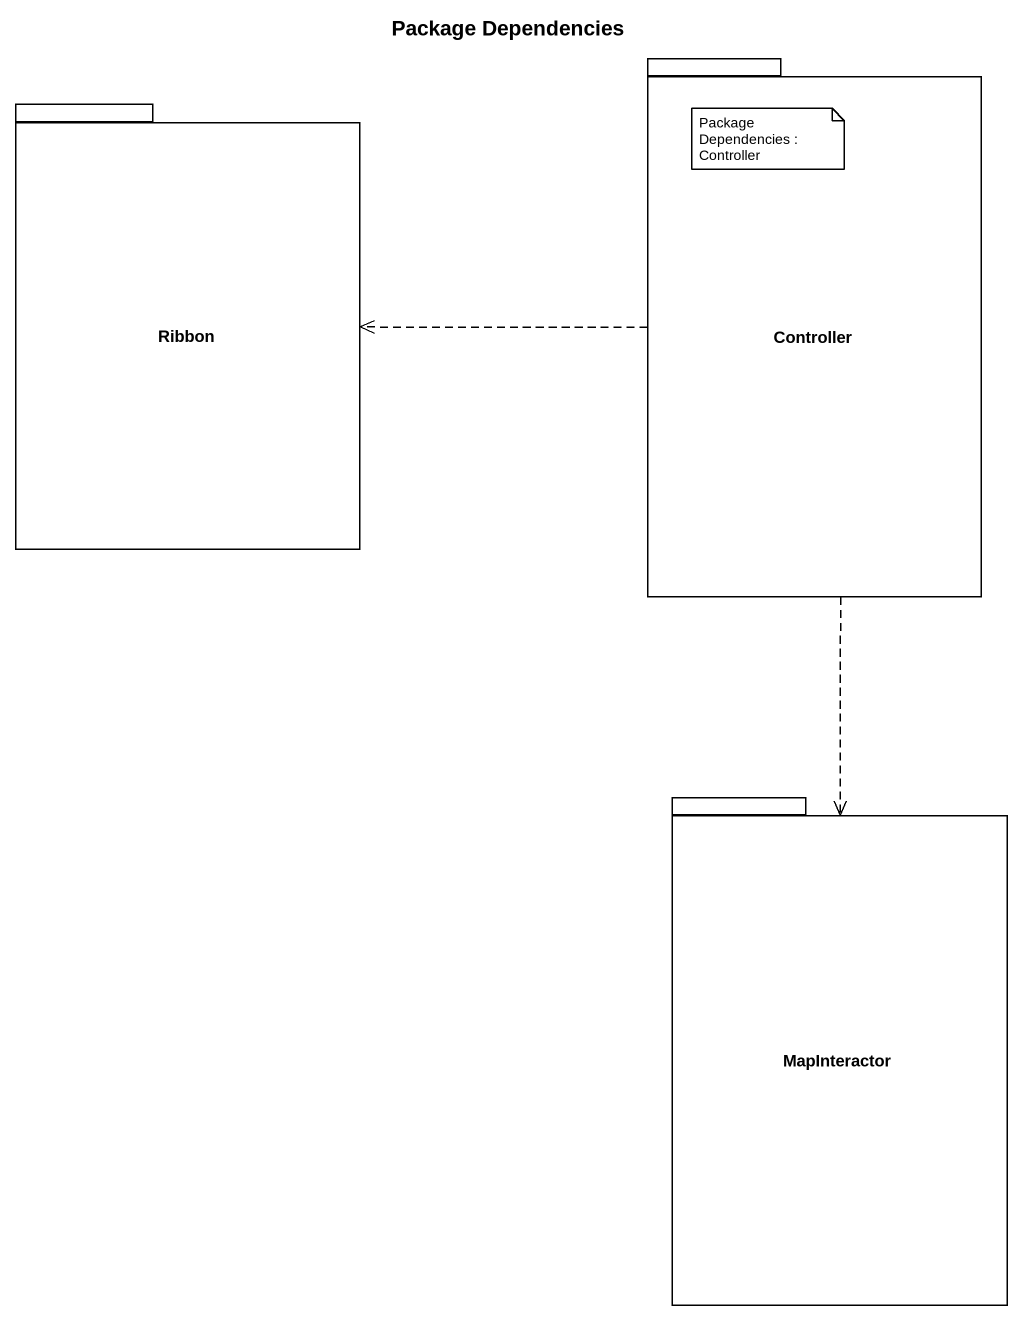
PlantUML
@startuml
title Package Dependencies
package Controller {
}
package Ribbon {
}
package MapInteractor {
}
Controller .left.> Ribbon
Controller ..> MapInteractor
note as N1
  Package Dependencies : Controller
end note
@enduml
